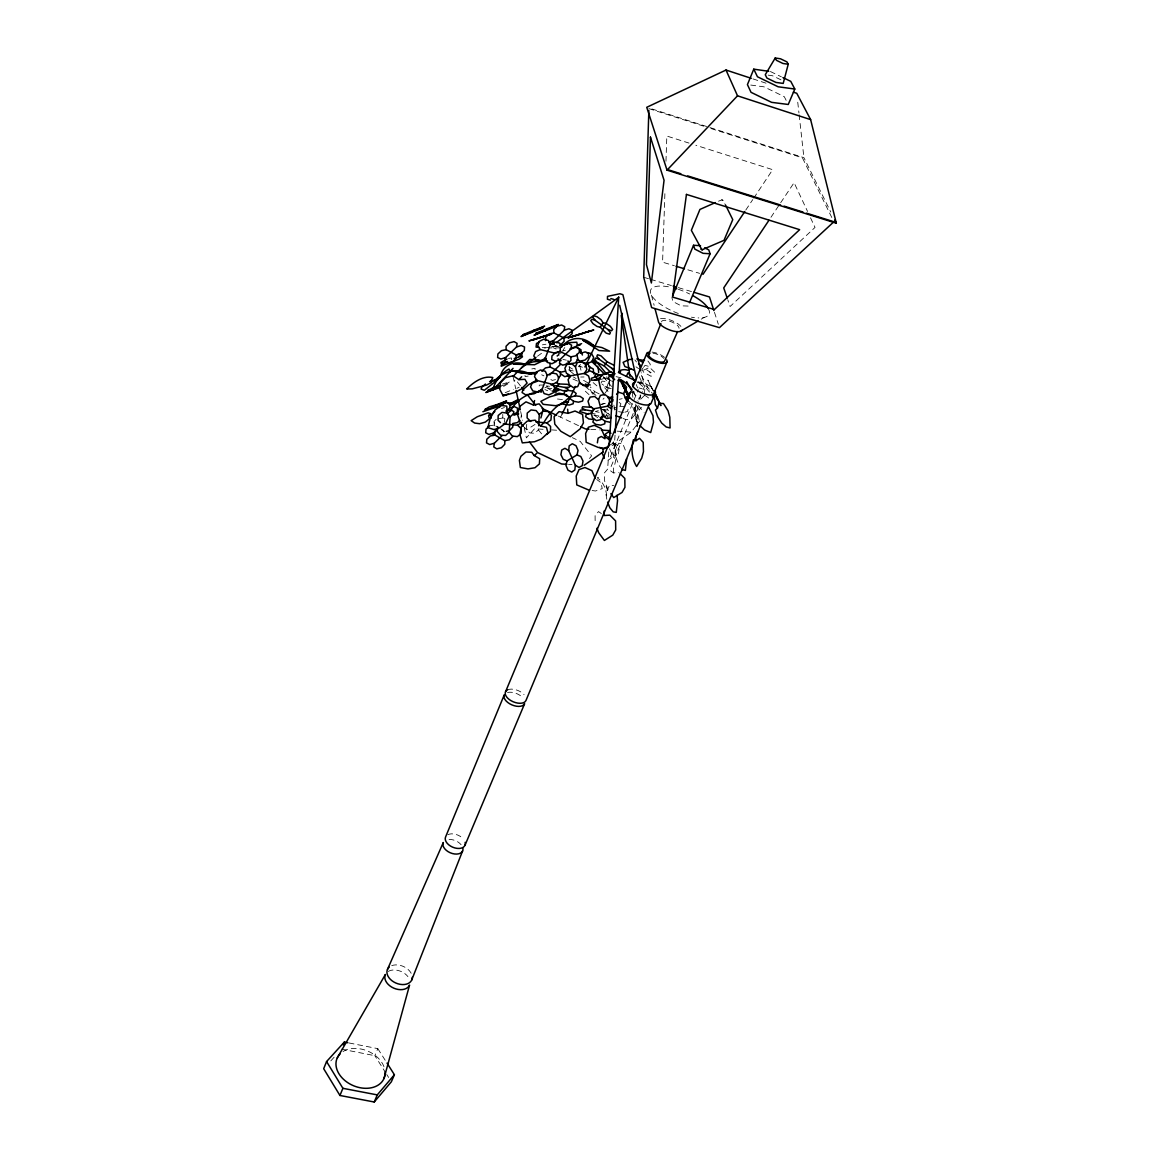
<?xml version="1.0" encoding="UTF-8"?>
<svg xmlns="http://www.w3.org/2000/svg" width="1160" height="1160" viewBox="0 0 1160 1160"><rect width="100%" height="100%" fill="white"/><g stroke="black" fill="none" stroke-linecap="round" stroke-linejoin="round"><path stroke-width="0.75" stroke-dasharray="5 3.75" d="M514.707 381.22L514.75 380.016M664.883 193.706L662.577 262.175L674.366 265.727M665.971 161.269L666.826 136.039L689.011 143.086M541.575 433.84L538.414 429.867L538.689 424.98M521.087 418.021L521.231 415.57M613.64 457.605L615.076 434.536M607.869 465.653L608.797 451.385M494.32 425.851L494.58 422.197M604.925 393.254L609.29 387.628L609.725 381.437M644.38 394.212L644.887 388.426L638.885 383.047M526.741 424.342L526.277 429.2L529.714 432.985L534.847 433.26L538.414 429.867M609.493 448.746L611.581 453.4L611.117 458.157L608.072 460.245L605.592 458.954M635.839 403.999L635.158 410.669L637.899 427.663M504.296 422.472L504.861 418.803L501.917 416.962M610.073 445.005L613.19 443.12L614.176 438.654M606.796 499.235L605.81 493.188L609.58 485.272L613.712 485.547M622.369 469.64L619.063 465.435L616.279 458.33L615.032 450.849L618.744 443.221L622.818 443.671L625.922 451.689M615.8 409.552L613.814 408.074L619.991 406.188L620.948 403.825L619.005 402.302M549.507 386.309L546.418 385.874M610.421 456.721L638.319 389.542M611.102 466.537L638.203 401.505M638.899 399.837L642.379 391.5M643.075 389.833L644.467 386.498L641.204 372.635M385.86 1073.087L374.854 1055.687L377.812 1048.64L347.869 1042.738M560.555 417.15L562.121 413.917M601.097 382.945L601.996 381.147L609.682 381.799M557.235 356.54L558.671 353.916M651.818 388.629L647.875 380.088L653.442 390.876M745.793 210.061L752.767 199.593M753.754 198.099L772.676 169.679L695.84 145.261M770.965 217.268L794.092 182.685L807.548 211.454M592.919 394.371L594.775 391.63L590.266 386.962M604.954 412.308L605.97 410.915L603.084 409.291M642.901 368.213L641.944 369.532L643.785 372.36L651.151 376.333L652.007 374.941L649.687 371.939L643.466 367.459M644.017 366.705L645.003 365.371L648.353 366.255L654.457 372.012L653.312 373.23L649.687 371.939M612.117 445.599L631.258 432.129L639.899 420.804M589.483 458.519L591.629 455.822L580.188 441.365L572.373 437.653M638.058 423.096L635.1 417.296L634.766 410.756L639.218 409.944L641.48 407.262M603.04 399.272L604.041 398.141M330.803 1060.878L334.356 1056.963M578.318 366.734L580.508 364.472M496.219 419.238L494.015 421.5L494.073 425.01L497.132 426.75M644.25 395.661L640.479 399.417L637.173 400.461M537.457 356.25L543.257 352.046M535.05 424.429L526.64 429.765L524.509 427.446M701.205 319.174L704.221 317.419M544.881 387.846L547.505 386.338M516.852 388.339L519.158 387.193M505.209 392.718L513.3 389.339M503.599 386.425L507.921 383.815L500.438 386.178M504.977 384.511L509.762 381.771L502.541 384.033M643.553 370.171L648.991 367.647L650.339 364.283L647.904 360.992M718.504 201.202L722.274 199.752L725.609 205.161M600.155 379.668L609.942 376.71M557.916 354.104L562.179 352.524M501.424 408.61L504.44 407.508M556.495 355.961L559.584 354.829M598.589 477.296L597.168 477.789A27.419 21.663 -72.3 0 1 606.709 498.22M595.703 411.466L598.299 410.596M562.281 351.103L565.428 350.204M624.848 412.191L627.546 411.438L628.14 408.987L626.009 407.508M601.46 404.347L604.157 403.608M555.51 379.596L552.348 380.393L549.245 378.58M600.576 404.492L605.361 403.303M619.179 399.345L622.166 398.677M498.176 418.861L502.816 417.948L505.948 419.702M489.52 425.879L494.073 425.01M531.816 368.923L535.035 368.329L535.064 369.504M542.43 344.839L545.939 344.23M552.145 346.695L558.163 345.651M544.62 348.014L549.854 347.115M551.595 346.811L558.569 345.622M508.442 358.425L511.444 357.962L511.632 359.687M528.163 376.115L525.147 376.536L525.001 375.405M723.216 200.346L721.592 199.839M608.058 489.781L604.548 480.805L604.462 472.888L607.84 468.828L613.423 472.903L619.092 472.613M553.958 344.056L556.191 346.463L558.264 346.39M560.759 347.884L548.912 347.913M580.682 377.029L584.031 376.971M543.489 385.018L539.472 385.048L538.979 386.338L542.14 388.426M688.126 306.066L681.152 305.82L673.003 301.571L671.872 297.598M611.262 388.614L607.898 388.44L601.924 383.974M568.559 464.391L572.01 464.595M543.083 429.316L534.542 428.736L526.393 437.857L524.102 427.315M551.609 429.896L556.727 430.244M590.774 429.316L599.575 429.925M617.178 431.143L631.258 432.129M542.227 347.565L545.316 347.797M562.44 399.576L557.438 398.997L555.35 397.517M619.991 406.188L624.95 406.768M602.62 409.378L607.608 409.959L606.607 412.365L608.55 413.902M611.523 416.28L606.491 415.686L607.492 413.264L604.563 410.93M556.191 346.463L560.816 347.043M750.752 85.057L764.034 86.84L784.29 96.686L786.668 101.355M768.181 75.139L772.545 75.763L781.478 80.083M592.136 490.521L595.515 491.013L602.228 488.621L601.025 482.72L596.733 479.515M546.867 387.846L551.798 388.673M595.732 411.699L599.154 412.308M618.613 411.64L623.514 412.568M590.44 413.061L595.37 413.989L598.429 416.295M594.123 415.12L599.067 416.063M341.461 1049.133L374.854 1055.687M562.948 359.426L566.341 360.137M568.545 369.91L573.286 370.91M616.062 376.637L622.978 378.262M605.027 386.628L609.29 387.628M594.775 391.63L601.895 395.299M637.275 382.205L640.538 383.134L637.478 381.669M639 387.904L642.277 388.846M643.698 277.269L648.889 278.82M650.629 279.342L671.393 285.563M678.324 287.637L692.172 291.784M687.822 269.801L699.611 273.354M651.876 108.938L708.252 127.02M709.963 127.571L803.923 157.688L830.778 212.048M648.904 108.619L704.105 126.309M711.008 128.528L802.415 157.832L832.314 218.558M752.956 78.894L766.427 83.317M577.477 381.06L571.155 378.247M623.036 418.455L625.979 419.587L631.156 419.195L635.288 414.309L632.635 406.609L628.532 403.317M544.91 389.572L547.694 390.717M613.19 443.12L616.902 444.744L619.106 449.311L618.382 453.923L615.206 455.662L611.581 453.4M579.13 365.777L582.378 367.299M603.49 377.188L613.234 381.756M541.705 374.796L543.909 375.84M558.178 416.034L579.058 425.909M553.088 347.623L556.118 349.058M770.399 71.528L781.361 76.821M500.656 428.75L503.745 430.49L503.817 434.043M569.473 367.285L572.562 369.039M583.553 380.349L587.801 382.786M573.446 377L576.056 378.508M547.824 388.368L550.71 390.064M501.671 429.852L504.701 431.752M635.999 366.806L638.638 368.662M601.329 513.547L598.502 511.575L595.095 515.765L595.167 523.769M589.005 394.603L582.958 389.049M593.876 415.004L597.777 417.76M595.979 395.386L584.973 386.265M601.416 408.77L609.783 414.787M574.577 374.752L570.807 371.62L569.531 366.806M593.137 382.597L597.821 386.657M640.74 381.451L649.745 392.428M606.346 376.84L611.03 381.828M604.679 387.759L609.609 393.226M638.449 405.681L644.148 412.395M603.345 376.783L611.552 386.468M608.115 378.203L610.058 380.625M634.883 359.962L636.463 361.978M517.346 381.915L520.593 386.048M632.534 391.964L638.246 398.257L640.262 398.054L640.189 394.56M608.087 417.76L606.187 415.034L608.928 411.307L607.028 408.552M377.812 1048.64L386.106 1061.676M386.773 1074.537L388.614 1077.437M641.335 375.434L649.875 390.92M651.92 388.47L653.5 391.253M608.159 376.55L610.32 380.509M590.193 389.499L592.441 393.776M637.159 405.884L639.218 409.944M810.535 217.833L815.031 227.418L730.089 306.501L727.769 299.744M639.348 376.666L642.147 382.901M606.027 486.518L607.593 490.462M636.318 384.584L637.609 387.904M615.221 444.324L616.772 448.311M714.458 312.301L718.33 324.249M579.579 365.458L581 370.228M651.558 386.657L651.775 387.425M651.441 295.118L654.139 305.356M569.038 366.589L570.648 373.056M513.039 376.376L515.707 388.673M520.666 411.51L522.58 420.283M605.172 378.566L605.332 379.509M613.872 405.115L614.771 410.364M632.186 392.341L632.954 397.721M634.824 407.798L637.014 426.503L637.637 407.116M797.746 102.225L798.95 112.955M799.139 114.753L803.923 157.688M502.744 414.396L502.816 417.948M613.423 472.903L613.365 468.495A27.361 21.547 -70.6 0 0 611.552 440.583M343.026 1051.554A25.534 18.734 23.3 0 1 384.12 1067.113M447.774 834.736A10.556 6.569 22.9 0 1 463.435 839.086M388.252 971.413A13.209 9.12 23.1 0 1 407.914 976.604M507.486 692.534A11.092 6.134 22.7 0 1 522.768 697.682M630.678 392.225A12.238 4.959 22.5 0 1 634.549 392.022M644.438 395.183A12.238 4.959 22.5 0 1 650.919 400.824M638.667 382.104A12.267 4.915 22.5 0 1 652.674 388.049M449.094 839.448A10.541 6.583 22.9 0 1 461.086 844.683M391.732 965.657A13.224 9.091 23.1 0 1 412.119 975.879M507.688 689.808A11.107 6.119 22.7 0 1 524.073 694.579M652.05 352.075A10.933 4.205 22.5 0 1 664.549 357.367M661.534 321.871A9.381 3.466 22.4 0 1 670.639 321.523A9.381 3.466 22.4 0 1 679.049 328.28M708.223 308.458A31.61 11.31 22.4 0 1 698.102 317.912M694.419 317.623A31.61 11.31 22.4 0 1 691.447 317.173M678.31 313.49A31.61 11.31 22.4 0 1 650.572 292.958A31.61 11.31 22.4 0 1 671.945 287.52M678.397 289.348A31.61 11.31 22.4 0 1 689.678 293.988M660.518 318.695A12.919 4.771 22.4 0 1 672.379 320.812A12.919 4.771 22.4 0 1 681.891 327.743M653.022 353.22A8.642 3.321 22.5 0 1 663.883 358.469M562.948 350.465A25.97 3.973 -71.2 0 1 564.804 347.536M632.997 391.007A26.68 23.664 48.7 0 1 636.318 398.88M628.328 400.867A27.289 26.259 59.5 0 1 639.174 422.182M606.868 387.063A26.259 16.573 -80.6 0 1 610.464 379.189M637.826 381.785A25.97 23.403 6.6 0 1 652.355 393.515"/><path stroke-width="1.5" d="M521.13 433.521L521.231 428.692L517.606 425.212L503.251 423.951M648.846 110.418L643.698 277.269L651.615 307.589L719.432 327.656L833.895 221.749L806.389 213.121M545.534 340.619L545.722 337.154L549.231 333.906L553.871 332.935L563.919 337.937L568.588 336.965L572.112 333.703L572.257 330.223L568.922 328.758L564.238 330.223L553.494 340.649L548.825 342.113M622.311 313.374L619.15 372.925L635.955 380.944M538.675 425.372L539.284 414.54L536.137 410.582L531.034 409.959L527.22 413.076L527.118 417.948L530.801 421.486M519.868 434.565L517.346 436.624L512.299 436.015L509.197 432.086L510.11 416.947L507.007 413.033L501.975 412.423L498.176 415.498L498.06 420.311L500.482 422.646M615.191 432.767L618.497 379.537M609.13 446.034L618.715 296.945M491.028 418.339L491.289 414.743L494.841 411.452M497.669 426.634L497.19 431.433L500.569 435.159L505.644 435.435L509.197 432.086M568.69 450.573L569.183 445.832L572.3 443.772L576.027 445.73L578.028 450.428L577.013 454.894L566.979 460.911L565.949 465.421L567.965 470.148L571.721 472.062L574.838 469.959L575.331 465.203L568.69 450.573L564.978 448.311L561.701 450.051L560.918 454.705L563.165 459.302L566.979 460.911M626.617 458.765L625.385 470.409L622.369 469.64M605.259 416.063L600.198 417.614L605.027 421.268L604.722 423.835L600.808 425.154L595.761 424.386L592.832 422.008L593.862 419.558L588.816 418.963L585.611 416.701L586.322 414.192L589.062 413.438M571.082 348.812L571.561 345.144L568.385 343.36L563.572 344.607L560.178 348.087L560.367 351.582L570.778 356.86L575.606 355.873L579.246 352.481L579.376 348.87L575.925 347.318L571.082 348.812L560.005 359.629L555.176 361.108L551.768 359.542L551.942 355.931L555.582 352.567L560.367 351.582M560.005 359.629L559.511 363.341L562.702 365.154L567.544 363.921L570.966 360.397L570.778 356.86M564.238 330.223L564.717 326.685L561.643 325.003L556.988 326.221L553.712 329.57L553.871 332.935M553.001 344.215L553.494 340.649M573.518 401.259L578.434 402.186L582.566 401.07L583.262 398.62L580.116 396.401L575.113 395.821L568.791 397.691L573.518 401.259L573.141 403.767L569.212 405.058L564.21 404.303L562.31 402.752M513.43 414.12L513.808 411.64L510.777 409.784L506.108 410.945M506.238 411.336L509.689 407.986L510.24 404.333L507.268 402.505L502.671 403.665L499.351 407.073M516.548 346.97L517.099 343.36L514.083 341.62L509.414 342.852L506.05 346.26L506.137 349.682L516.04 354.858L520.724 353.887L524.32 350.567L524.538 347.014L521.246 345.492L516.548 346.97L505.586 357.57L500.888 359.035L497.64 357.498L497.901 353.945L501.483 350.654L506.137 349.682M494.377 443.192L493.783 446.934L496.77 448.862L501.439 447.716L504.803 444.236L504.73 440.655L494.958 435.058L490.361 435.928L486.809 439.248L486.518 442.902L489.723 444.57L494.377 443.192L502.091 435.638M493.101 435.493L493.493 433.028L496.929 429.664M505.586 357.57L505.006 361.209L508.036 362.993L512.749 361.775L516.142 358.324L516.04 354.858M567.08 396.401L564.093 394.153L564.485 391.688L568.385 390.427L573.33 391.181L576.172 393.458L575.113 395.821M597.371 442.83L598.111 438.175L601.329 436.464L604.984 438.755L605.447 434L608.507 431.97L610.957 433.289M606.491 447.165L603.345 449.065L602.359 453.575L604.36 458.301M788.22 64.249L783.203 83.418L775.924 82.418L766.919 78.068L765.266 74.733L775.228 58L780.477 58.783L786.958 61.9L788.22 64.249L782.971 63.481L776.461 60.349L775.228 58M540.865 417.991L543.329 408.929L539.168 403.868L533.368 404.971L525.958 401.853L519.665 406.507L517.519 414.396L520.274 422.805L523.45 426.286M533.368 404.971L534.572 400.548M383.989 1078.495L409.567 985.087A13.209 9.12 23.1 0 1 393.689 988.117A13.209 9.12 23.1 0 1 385.396 974.458L337.285 1057.862M657.488 408.045L658.923 403.317L663.476 403.549L668.029 410.771L669.798 417.223L670.074 427.938L666.202 426.996L661.693 423.052L657.633 416.658L655.487 410.075L657.488 408.045L655.212 404.463A25.97 23.403 6.6 0 0 653.747 396.474M542.14 389.412L547.288 375.434L551.696 372.867L556.611 373.911L558.902 377.899L557.104 382.292L552.363 384.308L537.095 380.524L532.353 382.524L530.54 386.933L532.803 390.92L537.718 391.978L542.14 389.412L544.083 393.574L548.898 394.936L553.494 392.631L554.958 388.136L552.363 384.308M560.034 351.277L555.35 353.263L540.255 349.58L535.587 351.567L533.788 355.888L536.036 359.803L540.879 360.832L545.258 358.295L550.333 344.563L554.697 342.04L559.555 343.055L561.817 346.956M648.643 354.699L660.881 323.51M411.713 979.997L462.608 850.947M347.869 1042.738L344.346 1042.043L326.569 1061.56L323.683 1068.708L339.938 1095.475L374.23 1102L391.355 1081.787L394.4 1074.726L387.034 1063.126M343.2 1044.884L344.346 1042.043M768.746 71.296L753.768 69.165L747.432 84.608L751.028 92.322L771.603 102.341L788.249 104.472L794.803 89.03L790.758 81.359L782.928 77.575M339.938 1095.475L342.896 1088.312L326.569 1061.56M672.553 295.959L693.535 245.268L700.538 245.702M649.571 403.651L525.929 700.582A11.107 6.119 22.7 0 1 510.951 700.64A11.107 6.119 22.7 0 1 507.688 689.808M652.355 396.981L666.942 361.949M505.542 691.766L630.808 391.747M632.896 386.744L646.801 353.408M689.49 302.789L710.094 253.75L708.789 249.922L704.657 247.805M464.971 845.35L524.625 703.685A11.092 6.134 22.7 0 1 511.85 704.874A11.092 6.134 22.7 0 1 504.252 694.884L445.614 836.896A10.556 6.569 22.9 0 0 454.763 847.916A10.556 6.569 22.9 0 0 465.174 842.334M655.298 393.312L651.122 403.245A12.238 4.959 22.5 0 1 635.26 401.78A12.238 4.959 22.5 0 1 630.678 392.225M374.23 1102L377.261 1094.895L394.4 1074.726M593.688 408.798L589.497 406.159L588.018 401.215L590.193 397.111L594.645 396.474L598.516 399.692L602.678 415.309L600.793 419.615L596.457 420.63L592.398 417.701L591.223 412.685L593.688 408.798L607.477 406.203L611.639 408.827M598.516 399.692L600.401 395.415L604.722 394.429L608.753 397.358L609.913 402.332L607.477 406.203M626.429 376.376L627.966 372.882L632.417 377.188L634.853 381.48M387.498 969.354L443.294 842.522A10.541 6.583 22.9 0 0 452.414 853.542A10.541 6.583 22.9 0 0 462.825 847.931M677.628 331.513L664.796 360.571A8.642 3.321 22.5 0 1 654.269 360.195A8.642 3.321 22.5 0 1 649.933 353.394M579.565 382.365L577.665 386.628L573.301 387.599L569.241 384.656L568.081 379.668L570.561 375.811L584.408 373.361L588.57 376L590.034 380.915L587.874 384.961L583.437 385.584L579.565 382.365L575.433 366.806L571.547 363.573L567.08 364.168L564.876 368.227L566.355 373.158L570.561 375.811M575.433 366.806L577.317 362.572L581.667 361.63L585.698 364.574L586.844 369.532L584.408 373.361M603.186 415.672L603.852 414.192M655.342 394.835L660.91 405.623L655.327 393.689M623.5 393.776L626.588 387.193L621.673 381.205L618.178 380.436M490.782 381.712L492.797 377.507C482.792 375.405 473.411 382.322 466.668 389.006L472.25 388.846L486.33 385.135L491.579 382.51L490.782 381.712L495.117 380.393A26.927 24.23 -8.1 0 1 530.294 374.129M562.121 413.917L575.462 386.396M584.886 366.966L618.642 297.351L556.307 342.577M600.271 327.265L603.04 322.726L601.068 319.725L597.081 316.767L593.615 315.767L592.905 317.332L595.355 320.464L607.956 329.541L610.377 332.644L609.624 334.167L606.173 333.137L600.271 327.265L597.009 326.453L593.007 323.64L590.788 320.595L591.774 319.246L595.355 320.464M592.398 412.003L591.527 413.438L587.598 413.946L579.739 411.466L580.812 410.06L585.133 409.799L592.89 411.191L594.253 408.943M544.591 358.643L545.07 357.904M604.201 365.951L606.999 361.717L601.039 355.844L597.574 354.771L596.835 356.236L599.285 359.31L611.885 368.373L614.307 371.417L613.538 372.838L610.087 371.736L604.201 365.951L596.907 362.254L594.703 359.281L595.703 358.034L599.285 359.31M702.975 274.369L744.792 211.555M768.964 220.269L723.724 287.912L727.189 298.048M499.162 407.522L499.742 406.682M564.267 401.911L562.904 403.883L555.683 405.71L543.17 404.333L540.879 401.346L549.492 396.952L558.656 394.371L566.124 394.53L569.284 397.416L564.267 401.911L568.487 402.012M564.891 387.44L569.183 387.193L570.27 385.874L567.472 384.308L558.699 383.946L555.727 388.209L563.093 390.732L567.226 390.384L567.979 388.977L564.891 387.44L551.058 384.975M518.1 399.548L509.051 404.333L518.636 400.562M493.58 407.769L495.958 404.912L506.601 400.968L482.879 411.727L500.467 405.753L504.76 403.1L501.845 403.752M628.328 400.867L627.168 402.215L623.645 393.82L618.425 392.182L616.583 394.298M500.801 386.048L485.851 392.515L496.654 388.498L499.032 385.772L496.639 386.208M545.229 331.006L547.288 328.657L558.409 324.466L534.049 335.211L556.8 326.236L553.654 327.076M629.401 396.981L624.921 387.571M591.716 361.253L603.736 373.346M531.788 332.5L533.89 330.208L544.635 326.163L520.985 336.56L542.981 327.874L539.98 328.686M509.979 371.635L511.632 370.2L492.696 390.195C494.827 381.292 500.975 373.404 508.993 369.01L509.979 371.635L513.068 368.314M667.029 170.143L737.528 95.816L810.637 119.625L836.316 223.227L667.029 170.143L646.743 107.3L726 70.035L751.274 78.329M503.686 394.661L502.802 395.603L508.471 393.936M488.592 415.613L490.506 413.613L488.113 412.858L477.296 416.745L471.149 420.645L474.643 423.066L479.733 423.704L485.329 422.095L489.447 418.789L488.592 415.613L491.724 414.7M518.883 379.625L524.929 379.32L527.118 383.047L521.42 388.977L515.069 392.413L503.208 395.893L499.815 389.47L500.395 382.843L505.397 377.696L513.082 375.767L518.883 379.625L521.681 376.739M558.221 378.044L560.454 375.738L560.28 372.244L550.13 366.981L545.447 367.923L541.88 371.229M498.249 428.069L494.899 431.505L494.958 435.058M560.773 344.738L564.093 341.344L563.919 337.937M513.039 376.376L529.787 359.455L547.578 361.079M549.738 374.912L560.628 364.283M539.284 414.54L541.648 412.293M510.11 416.947L513.634 413.627L518.694 413.902M519.811 420.355L517.404 422.602L512.72 423.501L512.807 427.098L509.414 430.592L506.267 431.375M512.938 436.435L509.37 439.771L504.73 440.655M540.444 425.981L546.433 427.315L547.97 432.854L541.358 439.031L534.557 441.728L522.304 442.888L519.883 434.463L521.449 426.488L527.235 421.123L535.21 420.196L540.444 425.981L543.663 422.965A27.419 11.092 -58.1 0 1 566.66 401.969M489.52 425.879L485.997 429.171L485.721 432.767L488.882 434.405L493.493 433.028M513.779 415.091L517.331 411.786L517.563 408.175L514.315 406.58L509.689 407.986M620.383 380.799L628.038 395.951L623.283 385.352M534.223 455.547L539.704 458.765L539.414 463.913L534.977 467.741L527.974 468.901L520.361 467.509L519.404 460.418L520.913 456.3L525.929 451.979L531.773 452.284L534.223 455.547L536.688 453.415M485.446 384.033L481.762 387.15L481.125 389.093L484.358 390.267L497.828 379.625M489.592 381.596L497.858 378.899L500.308 376.84A26.578 20.474 49.1 0 1 524.538 364.124M546.679 434.463L550.492 431.332L550.579 426.445L546.897 422.907L535.92 421.935M497.858 378.899L500.177 377.13M507.297 413.395L506.746 406.116L501.236 405.449L495.045 410.002L490.288 418.165L487.823 427.62L493.913 429.548L498.713 428.33L505.861 423.139L509.008 416.483L507.297 413.395L510.806 410.843A27.042 17.922 -24.9 0 1 540.676 391.558M521.507 367.821L536.007 357.294M546.897 422.907L550.928 420.05L551.377 415.208L547.955 411.452L542.837 411.176M517.606 425.212L521.609 422.385M584.133 465.29L603.273 451.82M507.587 361.485L501.279 365.023L501.221 366.212L519.375 359.035L522.449 356.845L522.159 355.815L514.199 358.556M518.679 356.584L521.971 354.38L521.971 353.22L515.765 355.177M635.941 440.713L639.508 438.335L643.22 442.351L643.466 451.675L641.741 458.099L636.637 466.509C631.678 458.635 630.924 448.528 633.433 439.698L635.941 440.713L635.811 436.087M585.814 365.125L588.482 363.385M625.139 398.01L629.14 395.618M680.137 331.485L698.204 320.943M537.022 381.336L529.192 384.25L522.957 389.673L522.087 392.529L525.842 394.965L534.035 393.762L542.242 389.368M590.208 384.961L586.742 384.497M584.133 373.723L588.57 371.519L589.947 367.198L587.395 363.515L580 361.717M556.481 361.427L551.942 363.704L547.187 362.369L545.258 358.295M539.313 342.055L536.471 343.462L536.065 347.115L539.154 347.348M546.331 358.498L542.923 360.571L545.736 359.948M634.274 370.257L630.938 368.837L627.879 370.257A26.259 16.573 -80.6 0 0 619.889 370.548M535.384 380.306L536.514 379.784M715.401 202.579L699.929 209.438L691.346 230.318L701.916 249.85L724 240.352L732.758 219.617L725.609 205.161M506.963 359.063L500.917 362.514L501.163 363.558L504.6 362.805M587.395 363.515L591.977 361.587L593.673 357.352L591.44 353.539L586.684 352.538M609.942 376.71L613.118 375.463M539.632 337.531L551.421 333.877L528.931 340.924L551.29 334.239M544.258 336.4L532.556 340.025L534.934 339.199M495.146 386.744L487.823 390.427L490.724 389.745M510.327 405.362L519.013 401.128L516.084 401.766M578.68 334.486L593.789 329.976L567.892 337.894L580.595 333.819M583.03 333.384L571.3 337.009L573.779 336.168M599.082 378.392L597.893 378.812L600.46 378.059L594.587 379.943L599.966 378.334M619.222 372.273L620.687 371.78L618.367 372.447M587.961 331.688L590.484 330.832L585.089 332.383M562.643 345.129L570.183 342.577L576.781 342.214L577.361 345.1L580.275 344.723L570.038 348.798M577.361 345.1L581.61 343.664M608.159 447.296L604.838 448.427L598.111 447.412L586.163 442.279L585.611 433.55L588.366 427.242L594.239 425.328L601.155 428.475L604.548 436.189L610.276 440.423M568.038 413.366L575.026 411.032L582.596 414.439L583.437 422.892L580.217 428.794L570.285 436.667L560.904 431.332L554.799 424.139L554.103 416.701L559.048 411.611L568.038 413.366L567.632 409.233M604.548 436.189L606.404 435.58M613.133 400.795L609.319 402.056L609.029 404.521L612.059 406.783M609.754 375.129L613.741 373.868M525.48 364.182L532.759 361.935L542.547 360.905L534.601 364.733L513.619 364.182L525.48 364.182L523.827 364.08M609.087 375.536L614.887 373.636M548.999 334.718L551.885 333.848M514.808 414.874L517.94 413.932M610.682 371.548L591.353 378.276L591.615 380.19L598.487 380.03M525.712 334.007L522.754 334.79L533.89 330.208M555.074 394.342L559.207 393.226L564.093 394.153M538.878 332.572L535.789 333.399L547.288 328.657M487.722 408.914L484.851 409.552L489.172 406.899L495.958 404.912M568.951 375.738L564.702 376.666L560.759 373.81M560.28 372.244L565.007 371.287M496.654 388.498L499.061 388.063M560.323 345.317L566.907 344.157L559.671 345.39M565.993 364.544L575.519 362.877L577.912 359.18L576.796 354.365M507.804 403.317L510.183 402.926M701.002 249.255L702.612 249.748M610.957 417.846L606.549 418.513L602.678 415.309M607.826 397.634L612.973 397.126M537.196 372.563L520.956 372.969L512.43 370.867L529.424 374.027L536.558 373.607M632.577 359.31L629.3 359.498L623.123 362.34L624.907 366.546L630.938 368.837M549.448 343.635L554.161 343.882M710.094 253.75L703.076 253.329L694.782 249.081L693.535 245.268M566.82 464.304L561.628 464L537.515 452.53L529.424 441.858M589.005 429.185L585.495 428.939L580.667 426.662M601.329 430.041L610.131 430.664M529.424 374.027L530.961 374.216M794.803 89.03L778.128 86.782L757.451 76.748L753.768 69.165M637.579 359.397L644.467 360.47M591.687 407.305L582.712 406.754L581.986 408.189L585.133 409.799M605.027 421.268L610 422.211M342.896 1088.312L377.261 1094.895M593.963 345.97L601.895 347.55L609.624 351.19L598.966 350.523L582.769 340.156L593.963 345.97L593.05 345.129M608.565 398.213L613.147 399.286M603.04 322.726L606.361 323.524L610.421 326.38L612.611 329.44L611.566 330.774L607.956 329.541M606.999 361.717L614.38 365.443M610.363 300.121L607.419 299.251L607.507 296.365L619.904 293.755L622.905 294.654L640.798 370.895M610.856 298.555L613.814 299.425M673.134 286.07L676.599 287.114M693.912 292.291L709.485 296.96L713.908 310.605M676.048 266.249L684.458 268.786M636.869 358.875L643.133 362.5M549.593 342.693L553.958 344.056M668.841 169.969L680.876 173.754M687.75 175.914L780.593 205.03M784.029 206.118L802.952 212.048M793.382 92.177L796.76 93.278L810.637 119.625M611.885 368.373L614.307 369.243M552.145 390.92L555.872 392.254L556.64 391.529L553.987 389.209L557.844 390.702L558.917 390.151L556.524 387.933M615.67 415.628L621.557 417.89M577.013 454.894L580.783 456.503L582.987 461.057L582.247 465.682L579 467.436L575.331 465.203M588.758 490.042L576.766 484.909L576.23 476.035L579.029 469.553L584.945 467.524L591.904 470.626L595.298 478.442M599.589 447.441L603.345 449.065M566.486 363.356L568.719 364.385M588.874 370.344L598.618 374.912M542.126 408.436L556.582 415.28M577.1 359.44L580.304 361.064L584.959 360.122L588.453 356.86L588.555 353.38L585.22 351.886L580.565 353.307L581.015 349.769L577.941 348.058M588.787 366.661L593.238 368.967L593.804 373.853M558.018 358.889L561.106 360.658M579.623 383.148L587.467 386.976L588.149 386.28L585.495 384.003M601.938 375.941L595.573 373.853L594.949 375.811L597.675 378.899M539.603 390.876L541.502 392.08M556.235 382.365L558.699 383.946M638.464 363.863L641.204 365.835M614.684 379.683L607.956 373.738L601.547 374.868L598.777 380.639L600.663 389.035L604.302 394.878M567.341 375.26L569.734 377.421M639.943 425.633L644.539 429.968L650.688 432.535L653.486 422.312L652.964 415.672L648.817 407.479M626.69 381.64L631.649 390.688M620.237 473.773L624.82 478.413L624.936 487.345L622.021 492.449L613.712 497.582L610.885 493.682M626.183 397.271L628.372 399.896M521.666 387.44L523.827 390.195M527.061 394.342L535.702 405.405M606.433 373.825L597.183 362.601L593.514 360.397L594.645 364.37M540.255 349.58L537.703 345.854L539.168 341.461L543.678 339.213L548.404 340.518L550.333 344.563M537.095 380.524L534.514 376.71L535.978 372.244L540.56 369.967L545.345 371.316L547.288 375.434M624.167 386.106L620.426 379.726M622.702 385.221L627.865 394.066M655.284 394.443L656.85 397.213M654.211 393.486L657.256 399.113L657.01 398.3M627.865 395.154L629.416 398.141M834.736 220.037L836.316 223.227M580.522 351.045L582.436 355.004M726 70.035L737.528 95.816M607.608 502.164L609.841 507.804L613.205 511.85L616.279 512.401L617.54 500.613L617.018 495.291M596.936 528.25L598.705 532.73L604.389 540.458L612.784 535.122L615.713 529.917L615.597 520.898L609.855 515.141L604.142 515.518L604.099 511.082M567.965 360.919L568.791 364.051M655.038 308.763L658.648 322.407A12.919 4.771 22.4 0 0 670.9 330.411A12.919 4.771 22.4 0 0 682.196 330.107M619.672 305.269L636.477 378.697M516.084 390.427L520.289 409.755M621.209 315.274L629.88 376.217M549.971 363.515L550.13 366.981M385.105 1071.782A25.534 18.734 23.3 0 1 353.901 1085.89A25.534 18.734 23.3 0 1 340.243 1053.729M412.264 977.314A13.224 9.091 23.1 0 1 395.821 983.013A13.224 9.091 23.1 0 1 389.165 967.164M655.081 390.92A12.267 4.915 22.5 0 1 641.871 392.979A12.267 4.915 22.5 0 1 634.781 382.307M666.71 359.875A10.933 4.205 22.5 0 1 655.023 361.485A10.933 4.205 22.5 0 1 648.614 352.205M673.568 287.926A31.61 11.31 22.4 0 1 676.802 288.84M692.839 295.64A31.61 11.31 22.4 0 1 708.223 308.458M597.588 366.285A25.984 9.918 -70.6 0 1 598.618 372.679M592.977 362.587A25.984 9.918 -70.6 0 1 595.964 363.704M563.789 344.723A26.622 22.127 75 0 1 593.441 345.492M618.889 378.943A26.68 23.664 48.7 0 1 632.113 389.644M637.753 431.723A27.289 26.259 59.5 0 1 636.535 434.696M607.811 436.58A27.361 21.547 -70.6 0 1 610.407 439.103M612.291 376.594A26.259 16.573 -80.6 0 1 614.64 374.013M650.455 137.141L646.468 264.668L651.369 282.982L664.057 180.278L650.455 137.141M686.445 194.416L672.553 297.062L714.4 309.531L799.646 229.665L686.445 194.416"/></g></svg>
